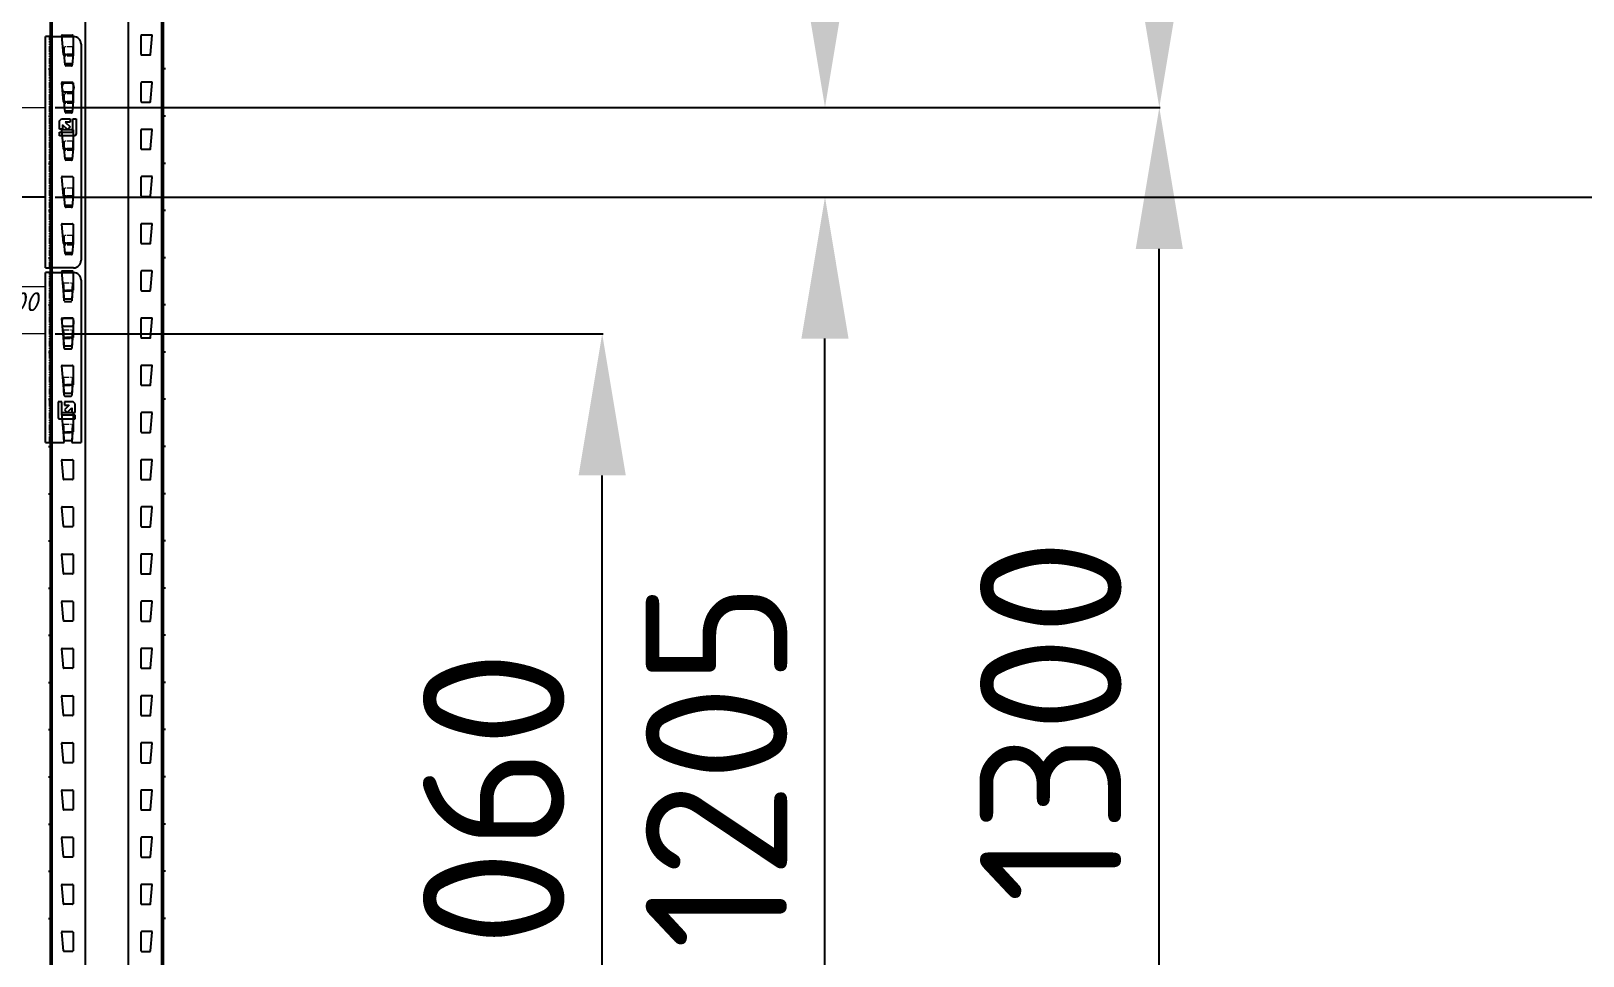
# Model space of a CAD drawing. Header units: millimetres. Extents: x 2140 to 223837, y 2113 to 170313.
# Drawn here: x 206938 to 208583, y 116805 to 117785 of the extents above; entities that cross this region are included whole.
import ezdxf

# ---------------------------------------------------------------- set-up
doc = ezdxf.new("R2010")
doc.units = ezdxf.units.MM
doc.linetypes.add('PHANTOM', pattern=[12.7, 6.35, -1.27, 1.27, -1.27, 1.27, -1.27])
doc.layers.add('0_ANNOT_Dimensions', color=7, linetype='Continuous')
doc.layers.add('2.Стойка', color=7, linetype='Continuous')
doc.layers.add('1.Балка', color=5, linetype='Continuous', lineweight=0)
doc.styles.get("Standard").update_dxf_attribs({"font": 'isocpeur.ttf'})
doc.styles.add('Курсив', font='isocpeui.ttf')
doc.dimstyles.new('150', dxfattribs={"dimtxt": 150, "dimasz": 150, "dimexe": 1, "dimexo": 10, "dimgap": 40, "dimtad": 1, "dimdec": 0, "dimzin": 0, "dimdsep": 46, "dimtxsty": 'Standard', "dimcen": 0.09, "dimadec": 0, "dimazin": 0, "dimtfac": 1, "dimtdec": 0, "dimtofl": 0, "dimtmove": 0, "dimatfit": 3, "dimfxl": 1, "dimtolj": 1, "dimtzin": 0, "dimarcsym": 0})
doc.dimstyles.new('150 (цвет)', dxfattribs={"dimtxt": 150, "dimasz": 150, "dimexe": 1, "dimexo": 10, "dimgap": -20, "dimtad": 1, "dimdec": 0, "dimzin": 0, "dimdsep": 46, "dimtxsty": 'Standard', "dimcen": 0.09, "dimadec": 0, "dimazin": 0, "dimtfac": 1, "dimtdec": 0, "dimtofl": 0, "dimtmove": 0, "dimatfit": 3, "dimfxl": 1, "dimtfill": 2, "dimtfillclr": 2, "dimtolj": 1, "dimtzin": 0, "dimarcsym": 0})
doc.dimstyles.new('Рзм блок', dxfattribs={"dimtxt": 40, "dimasz": 80, "dimexe": 0.18, "dimexo": 0, "dimgap": 5, "dimtad": 1, "dimtoh": 1, "dimdec": 0, "dimzin": 0, "dimdsep": 46, "dimtxsty": 'Курсив', "dimblk": 'NONE', "dimcen": 0.09, "dimse1": 1, "dimse2": 1, "dimsd1": 1, "dimsd2": 1, "dimadec": 0, "dimazin": 0, "dimtfac": 1, "dimtdec": 0, "dimtofl": 0, "dimtmove": 0, "dimatfit": 2, "dimldrblk": 'NONE', "dimfxl": 0.18, "dimtolj": 1, "dimtzin": 0, "dimarcsym": 0})

# ---------------------------------------------------------------- blocks, each defined once
blk = doc.blocks.new('*U494')
at = {"layer": '2.Стойка', "color": 0, "linetype": 'ByBlock'}
for p, q in [((-120, 0), (-120, 12200)), ((-118, 0), (-118, 12200)), ((-82.7, 0), (-82.7, 12200)), ((-37.3, 0), (-37.3, 12200)), ((-2, 0), (-2, 12200)), ((0, 0), (0, 12200)), ((-106.1, 8030.5), (-108, 8050.5)), ((-107.5, 8051), (-96.5, 8051)), ((-96, 8050.5), (-96, 8030.5)), ((-24, 8050.5), (-24, 8030.5)), ((-12.5, 8051), (-23.5, 8051)), ((-13.9, 8030.5), (-12, 8050.5)), ((-96.5, 8030), (-105.6, 8030)), ((-23.5, 8030), (-14.4, 8030)), ((-122, 8015), (-118, 8015)), ((-120, 8020.5), (-118, 8020.5)), ((0, 8020.5), (-2, 8020.5)), ((2, 8015), (-2, 8015)), ((-120, 8009.5), (-118, 8009.5)), ((-106.1, 7980.5), (-108, 8000.5)), ((-107.5, 8001), (-96.5, 8001)), ((-96, 8000.5), (-96, 7980.5)), ((-24, 8000.5), (-24, 7980.5)), ((-12.5, 8001), (-23.5, 8001)), ((-13.9, 7980.5), (-12, 8000.5)), ((0, 8009.5), (-2, 8009.5)), ((-96.5, 7980), (-105.6, 7980)), ((-23.5, 7980), (-14.4, 7980)), ((-122, 7965), (-118, 7965)), ((-120, 7970.5), (-118, 7970.5)), ((0, 7970.5), (-2, 7970.5)), ((2, 7965), (-2, 7965)), ((-120, 7959.5), (-118, 7959.5)), ((-106.1, 7930.5), (-108, 7950.5)), ((-107.5, 7951), (-96.5, 7951)), ((-96, 7950.5), (-96, 7930.5)), ((-24, 7950.5), (-24, 7930.5)), ((-12.5, 7951), (-23.5, 7951)), ((-13.9, 7930.5), (-12, 7950.5)), ((0, 7959.5), (-2, 7959.5)), ((-96.5, 7930), (-105.6, 7930)), ((-23.5, 7930), (-14.4, 7930)), ((-122, 7915), (-118, 7915)), ((-120, 7920.5), (-118, 7920.5)), ((0, 7920.5), (-2, 7920.5)), ((2, 7915), (-2, 7915)), ((-120, 7909.5), (-118, 7909.5)), ((-106.1, 7880.5), (-108, 7900.5)), ((-107.5, 7901), (-96.5, 7901)), ((-96, 7900.5), (-96, 7880.5)), ((-24, 7900.5), (-24, 7880.5)), ((-12.5, 7901), (-23.5, 7901)), ((-13.9, 7880.5), (-12, 7900.5)), ((0, 7909.5), (-2, 7909.5)), ((-96.5, 7880), (-105.6, 7880)), ((-23.5, 7880), (-14.4, 7880)), ((-122, 7865), (-118, 7865)), ((-120, 7870.5), (-118, 7870.5)), ((0, 7870.5), (-2, 7870.5)), ((2, 7865), (-2, 7865)), ((-120, 7859.5), (-118, 7859.5)), ((-106.1, 7830.5), (-108, 7850.5)), ((-107.5, 7851), (-96.5, 7851)), ((-96, 7850.5), (-96, 7830.5)), ((-24, 7850.5), (-24, 7830.5)), ((-12.5, 7851), (-23.5, 7851)), ((-13.9, 7830.5), (-12, 7850.5)), ((0, 7859.5), (-2, 7859.5)), ((-96.5, 7830), (-105.6, 7830)), ((-23.5, 7830), (-14.4, 7830)), ((-122, 7815), (-118, 7815)), ((-120, 7820.5), (-118, 7820.5)), ((0, 7820.5), (-2, 7820.5)), ((2, 7815), (-2, 7815)), ((-120, 7809.5), (-118, 7809.5)), ((-106.1, 7780.5), (-108, 7800.5)), ((-107.5, 7801), (-96.5, 7801)), ((-96, 7800.5), (-96, 7780.5)), ((-24, 7800.5), (-24, 7780.5)), ((-12.5, 7801), (-23.5, 7801)), ((-13.9, 7780.5), (-12, 7800.5)), ((0, 7809.5), (-2, 7809.5)), ((-96.5, 7780), (-105.6, 7780)), ((-23.5, 7780), (-14.4, 7780)), ((-122, 7765), (-118, 7765)), ((-120, 7770.5), (-118, 7770.5)), ((0, 7770.5), (-2, 7770.5)), ((2, 7765), (-2, 7765)), ((-120, 7759.5), (-118, 7759.5)), ((-106.1, 7730.5), (-108, 7750.5)), ((-107.5, 7751), (-96.5, 7751)), ((-96, 7750.5), (-96, 7730.5)), ((-24, 7750.5), (-24, 7730.5)), ((-12.5, 7751), (-23.5, 7751)), ((-13.9, 7730.5), (-12, 7750.5)), ((0, 7759.5), (-2, 7759.5)), ((-96.5, 7730), (-105.6, 7730)), ((-23.5, 7730), (-14.4, 7730)), ((-122, 7715), (-118, 7715)), ((-120, 7720.5), (-118, 7720.5)), ((0, 7720.5), (-2, 7720.5)), ((2, 7715), (-2, 7715)), ((-120, 7709.5), (-118, 7709.5)), ((-106.1, 7680.5), (-108, 7700.5)), ((-107.5, 7701), (-96.5, 7701)), ((-96, 7700.5), (-96, 7680.5)), ((-24, 7700.5), (-24, 7680.5)), ((-12.5, 7701), (-23.5, 7701)), ((-13.9, 7680.5), (-12, 7700.5)), ((0, 7709.5), (-2, 7709.5)), ((-122, 7665), (-118, 7665)), ((-120, 7670.5), (-118, 7670.5)), ((-96.5, 7680), (-105.6, 7680)), ((-23.5, 7680), (-14.4, 7680)), ((0, 7670.5), (-2, 7670.5)), ((2, 7665), (-2, 7665)), ((-120, 7659.5), (-118, 7659.5)), ((-106.1, 7630.5), (-108, 7650.5)), ((-107.5, 7651), (-96.5, 7651)), ((-96, 7650.5), (-96, 7630.5)), ((-24, 7650.5), (-24, 7630.5)), ((-12.5, 7651), (-23.5, 7651)), ((-13.9, 7630.5), (-12, 7650.5)), ((0, 7659.5), (-2, 7659.5)), ((-122, 7615), (-118, 7615)), ((-120, 7620.5), (-118, 7620.5)), ((-96.5, 7630), (-105.6, 7630)), ((-23.5, 7630), (-14.4, 7630)), ((0, 7620.5), (-2, 7620.5)), ((2, 7615), (-2, 7615)), ((-120, 7609.5), (-118, 7609.5)), ((-106.1, 7580.5), (-108, 7600.5)), ((-107.5, 7601), (-96.5, 7601)), ((-96, 7600.5), (-96, 7580.5)), ((-24, 7600.5), (-24, 7580.5)), ((-12.5, 7601), (-23.5, 7601)), ((-13.9, 7580.5), (-12, 7600.5)), ((0, 7609.5), (-2, 7609.5)), ((-120, 7570.5), (-118, 7570.5)), ((-96.5, 7580), (-105.6, 7580)), ((-23.5, 7580), (-14.4, 7580)), ((0, 7570.5), (-2, 7570.5)), ((-122, 7565), (-118, 7565)), ((-120, 7559.5), (-118, 7559.5)), ((-106.1, 7530.5), (-108, 7550.5)), ((-107.5, 7551), (-96.5, 7551)), ((-96, 7550.5), (-96, 7530.5)), ((-24, 7550.5), (-24, 7530.5)), ((-12.5, 7551), (-23.5, 7551)), ((-13.9, 7530.5), (-12, 7550.5)), ((2, 7565), (-2, 7565)), ((0, 7559.5), (-2, 7559.5)), ((-120, 7520.5), (-118, 7520.5)), ((-96.5, 7530), (-105.6, 7530)), ((-23.5, 7530), (-14.4, 7530)), ((0, 7520.5), (-2, 7520.5)), ((-122, 7515), (-118, 7515)), ((-120, 7509.5), (-118, 7509.5)), ((-106.1, 7480.5), (-108, 7500.5)), ((-107.5, 7501), (-96.5, 7501)), ((-96, 7500.5), (-96, 7480.5)), ((-24, 7500.5), (-24, 7480.5)), ((-12.5, 7501), (-23.5, 7501)), ((-13.9, 7480.5), (-12, 7500.5)), ((2, 7515), (-2, 7515)), ((0, 7509.5), (-2, 7509.5)), ((-120, 7470.5), (-118, 7470.5)), ((-96.5, 7480), (-105.6, 7480)), ((-23.5, 7480), (-14.4, 7480)), ((0, 7470.5), (-2, 7470.5)), ((-122, 7465), (-118, 7465)), ((-120, 7459.5), (-118, 7459.5)), ((-106.1, 7430.5), (-108, 7450.5)), ((-107.5, 7451), (-96.5, 7451)), ((-96, 7450.5), (-96, 7430.5)), ((-24, 7450.5), (-24, 7430.5)), ((-12.5, 7451), (-23.5, 7451)), ((-13.9, 7430.5), (-12, 7450.5)), ((2, 7465), (-2, 7465)), ((0, 7459.5), (-2, 7459.5)), ((-120, 7420.5), (-118, 7420.5)), ((-96.5, 7430), (-105.6, 7430)), ((-23.5, 7430), (-14.4, 7430)), ((0, 7420.5), (-2, 7420.5)), ((-122, 7415), (-118, 7415)), ((-120, 7409.5), (-118, 7409.5)), ((2, 7415), (-2, 7415)), ((0, 7409.5), (-2, 7409.5)), ((-106.1, 7380.5), (-108, 7400.5)), ((-107.5, 7401), (-96.5, 7401)), ((-96, 7400.5), (-96, 7380.5)), ((-24, 7400.5), (-24, 7380.5)), ((-12.5, 7401), (-23.5, 7401)), ((-13.9, 7380.5), (-12, 7400.5)), ((-120, 7370.5), (-118, 7370.5)), ((-96.5, 7380), (-105.6, 7380)), ((-23.5, 7380), (-14.4, 7380)), ((0, 7370.5), (-2, 7370.5)), ((-122, 7365), (-118, 7365)), ((-120, 7359.5), (-118, 7359.5)), ((2, 7365), (-2, 7365)), ((0, 7359.5), (-2, 7359.5)), ((-106.1, 7330.5), (-108, 7350.5)), ((-107.5, 7351), (-96.5, 7351)), ((-96, 7350.5), (-96, 7330.5)), ((-24, 7350.5), (-24, 7330.5)), ((-12.5, 7351), (-23.5, 7351)), ((-13.9, 7330.5), (-12, 7350.5)), ((-120, 7320.5), (-118, 7320.5)), ((-96.5, 7330), (-105.6, 7330)), ((-23.5, 7330), (-14.4, 7330)), ((0, 7320.5), (-2, 7320.5)), ((-122, 7315), (-118, 7315)), ((-120, 7309.5), (-118, 7309.5)), ((2, 7315), (-2, 7315)), ((0, 7309.5), (-2, 7309.5)), ((-106.1, 7280.5), (-108, 7300.5)), ((-107.5, 7301), (-96.5, 7301)), ((-96, 7300.5), (-96, 7280.5)), ((-24, 7300.5), (-24, 7280.5)), ((-12.5, 7301), (-23.5, 7301)), ((-13.9, 7280.5), (-12, 7300.5)), ((-120, 7270.5), (-118, 7270.5)), ((-96.5, 7280), (-105.6, 7280)), ((-23.5, 7280), (-14.4, 7280)), ((0, 7270.5), (-2, 7270.5)), ((-122, 7265), (-118, 7265)), ((-120, 7259.5), (-118, 7259.5)), ((2, 7265), (-2, 7265)), ((0, 7259.5), (-2, 7259.5)), ((-106.1, 7230.5), (-108, 7250.5)), ((-107.5, 7251), (-96.5, 7251)), ((-96, 7250.5), (-96, 7230.5)), ((-24, 7250.5), (-24, 7230.5)), ((-12.5, 7251), (-23.5, 7251)), ((-13.9, 7230.5), (-12, 7250.5)), ((-120, 7220.5), (-118, 7220.5)), ((-96.5, 7230), (-105.6, 7230)), ((-23.5, 7230), (-14.4, 7230)), ((0, 7220.5), (-2, 7220.5)), ((-122, 7215), (-118, 7215)), ((-120, 7209.5), (-118, 7209.5)), ((2, 7215), (-2, 7215)), ((0, 7209.5), (-2, 7209.5)), ((-106.1, 7180.5), (-108, 7200.5)), ((-107.5, 7201), (-96.5, 7201)), ((-96, 7200.5), (-96, 7180.5)), ((-24, 7200.5), (-24, 7180.5)), ((-12.5, 7201), (-23.5, 7201)), ((-13.9, 7180.5), (-12, 7200.5)), ((-96.5, 7180), (-105.6, 7180)), ((-23.5, 7180), (-14.4, 7180)), ((-122, 7165), (-118, 7165)), ((-120, 7170.5), (-118, 7170.5)), ((-120, 7159.5), (-118, 7159.5)), ((0, 7170.5), (-2, 7170.5)), ((2, 7165), (-2, 7165)), ((0, 7159.5), (-2, 7159.5)), ((-106.1, 7130.5), (-108, 7150.5)), ((-107.5, 7151), (-96.5, 7151)), ((-96, 7150.5), (-96, 7130.5)), ((-24, 7150.5), (-24, 7130.5)), ((-12.5, 7151), (-23.5, 7151)), ((-13.9, 7130.5), (-12, 7150.5)), ((-96.5, 7130), (-105.6, 7130)), ((-23.5, 7130), (-14.4, 7130)), ((-122, 7115), (-118, 7115)), ((-120, 7120.5), (-118, 7120.5)), ((-120, 7109.5), (-118, 7109.5)), ((0, 7120.5), (-2, 7120.5)), ((2, 7115), (-2, 7115)), ((0, 7109.5), (-2, 7109.5)), ((-106.1, 7080.5), (-108, 7100.5)), ((-107.5, 7101), (-96.5, 7101)), ((-96, 7100.5), (-96, 7080.5)), ((-24, 7100.5), (-24, 7080.5)), ((-12.5, 7101), (-23.5, 7101)), ((-13.9, 7080.5), (-12, 7100.5)), ((-96.5, 7080), (-105.6, 7080)), ((-23.5, 7080), (-14.4, 7080))]:
    blk.add_line(p, q, dxfattribs=at)
for centre, start, end in [((-107.5, 8050.5), 90, 185.4403), ((-96.5, 8050.5), 0, 90), ((-23.5, 8050.5), 90, 180), ((-12.5, 8050.5), 354.5597, 90), ((-105.6, 8030.5), 185.4403, 270), ((-96.5, 8030.5), 270, 0), ((-23.5, 8030.5), 180, 270), ((-14.4, 8030.5), 270, 354.5597), ((-107.5, 8000.5), 90, 185.4403), ((-96.5, 8000.5), 0, 90), ((-23.5, 8000.5), 90, 180), ((-12.5, 8000.5), 354.5597, 90), ((-105.6, 7980.5), 185.4403, 270), ((-96.5, 7980.5), 270, 0), ((-23.5, 7980.5), 180, 270), ((-14.4, 7980.5), 270, 354.5597), ((-107.5, 7950.5), 90, 185.4403), ((-96.5, 7950.5), 0, 90), ((-23.5, 7950.5), 90, 180), ((-12.5, 7950.5), 354.5597, 90), ((-105.6, 7930.5), 185.4403, 270), ((-96.5, 7930.5), 270, 0), ((-23.5, 7930.5), 180, 270), ((-14.4, 7930.5), 270, 354.5597), ((-107.5, 7900.5), 90, 185.4403), ((-96.5, 7900.5), 0, 90), ((-23.5, 7900.5), 90, 180), ((-12.5, 7900.5), 354.5597, 90), ((-105.6, 7880.5), 185.4403, 270), ((-96.5, 7880.5), 270, 0), ((-23.5, 7880.5), 180, 270), ((-14.4, 7880.5), 270, 354.5597), ((-107.5, 7850.5), 90, 185.4403), ((-96.5, 7850.5), 0, 90), ((-23.5, 7850.5), 90, 180), ((-12.5, 7850.5), 354.5597, 90), ((-105.6, 7830.5), 185.4403, 270), ((-96.5, 7830.5), 270, 0), ((-23.5, 7830.5), 180, 270), ((-14.4, 7830.5), 270, 354.5597), ((-107.5, 7800.5), 90, 185.4403), ((-96.5, 7800.5), 0, 90), ((-23.5, 7800.5), 90, 180), ((-12.5, 7800.5), 354.5597, 90), ((-105.6, 7780.5), 185.4403, 270), ((-96.5, 7780.5), 270, 0), ((-23.5, 7780.5), 180, 270), ((-14.4, 7780.5), 270, 354.5597), ((-107.5, 7750.5), 90, 185.4403), ((-96.5, 7750.5), 0, 90), ((-23.5, 7750.5), 90, 180), ((-12.5, 7750.5), 354.5597, 90), ((-105.6, 7730.5), 185.4403, 270), ((-96.5, 7730.5), 270, 0), ((-23.5, 7730.5), 180, 270), ((-14.4, 7730.5), 270, 354.5597), ((-107.5, 7700.5), 90, 185.4403), ((-96.5, 7700.5), 0, 90), ((-23.5, 7700.5), 90, 180), ((-12.5, 7700.5), 354.5597, 90), ((-105.6, 7680.5), 185.4403, 270), ((-96.5, 7680.5), 270, 0), ((-23.5, 7680.5), 180, 270), ((-14.4, 7680.5), 270, 354.5597), ((-107.5, 7650.5), 90, 185.4403), ((-96.5, 7650.5), 0, 90), ((-23.5, 7650.5), 90, 180), ((-12.5, 7650.5), 354.5597, 90), ((-105.6, 7630.5), 185.4403, 270), ((-96.5, 7630.5), 270, 0), ((-23.5, 7630.5), 180, 270), ((-14.4, 7630.5), 270, 354.5597), ((-107.5, 7600.5), 90, 185.4403), ((-96.5, 7600.5), 0, 90), ((-23.5, 7600.5), 90, 180), ((-12.5, 7600.5), 354.5597, 90), ((-105.6, 7580.5), 185.4403, 270), ((-96.5, 7580.5), 270, 0), ((-23.5, 7580.5), 180, 270), ((-14.4, 7580.5), 270, 354.5597), ((-107.5, 7550.5), 90, 185.4403), ((-96.5, 7550.5), 0, 90), ((-23.5, 7550.5), 90, 180), ((-12.5, 7550.5), 354.5597, 90), ((-105.6, 7530.5), 185.4403, 270), ((-96.5, 7530.5), 270, 0), ((-23.5, 7530.5), 180, 270), ((-14.4, 7530.5), 270, 354.5597), ((-107.5, 7500.5), 90, 185.4403), ((-96.5, 7500.5), 0, 90), ((-23.5, 7500.5), 90, 180), ((-12.5, 7500.5), 354.5597, 90), ((-105.6, 7480.5), 185.4403, 270), ((-96.5, 7480.5), 270, 0), ((-23.5, 7480.5), 180, 270), ((-14.4, 7480.5), 270, 354.5597), ((-107.5, 7450.5), 90, 185.4403), ((-96.5, 7450.5), 0, 90), ((-23.5, 7450.5), 90, 180), ((-12.5, 7450.5), 354.5597, 90), ((-105.6, 7430.5), 185.4403, 270), ((-96.5, 7430.5), 270, 0), ((-23.5, 7430.5), 180, 270), ((-14.4, 7430.5), 270, 354.5597), ((-107.5, 7400.5), 90, 185.4403), ((-96.5, 7400.5), 0, 90), ((-23.5, 7400.5), 90, 180), ((-12.5, 7400.5), 354.5597, 90), ((-105.6, 7380.5), 185.4403, 270), ((-96.5, 7380.5), 270, 0), ((-23.5, 7380.5), 180, 270), ((-14.4, 7380.5), 270, 354.5597), ((-107.5, 7350.5), 90, 185.4403), ((-96.5, 7350.5), 0, 90), ((-23.5, 7350.5), 90, 180), ((-12.5, 7350.5), 354.5597, 90), ((-105.6, 7330.5), 185.4403, 270), ((-96.5, 7330.5), 270, 0), ((-23.5, 7330.5), 180, 270), ((-14.4, 7330.5), 270, 354.5597), ((-107.5, 7300.5), 90, 185.4403), ((-96.5, 7300.5), 0, 90), ((-23.5, 7300.5), 90, 180), ((-12.5, 7300.5), 354.5597, 90), ((-105.6, 7280.5), 185.4403, 270), ((-96.5, 7280.5), 270, 0), ((-23.5, 7280.5), 180, 270), ((-14.4, 7280.5), 270, 354.5597), ((-107.5, 7250.5), 90, 185.4403), ((-96.5, 7250.5), 0, 90), ((-23.5, 7250.5), 90, 180), ((-12.5, 7250.5), 354.5597, 90), ((-105.6, 7230.5), 185.4403, 270), ((-96.5, 7230.5), 270, 0), ((-23.5, 7230.5), 180, 270), ((-14.4, 7230.5), 270, 354.5597), ((-107.5, 7200.5), 90, 185.4403), ((-96.5, 7200.5), 0, 90), ((-23.5, 7200.5), 90, 180), ((-12.5, 7200.5), 354.5597, 90), ((-105.6, 7180.5), 185.4403, 270), ((-96.5, 7180.5), 270, 0), ((-23.5, 7180.5), 180, 270), ((-14.4, 7180.5), 270, 354.5597), ((-107.5, 7150.5), 90, 185.4403), ((-96.5, 7150.5), 0, 90), ((-23.5, 7150.5), 90, 180), ((-12.5, 7150.5), 354.5597, 90), ((-105.6, 7130.5), 185.4403, 270), ((-96.5, 7130.5), 270, 0), ((-23.5, 7130.5), 180, 270), ((-14.4, 7130.5), 270, 354.5597), ((-107.5, 7100.5), 90, 185.4403), ((-96.5, 7100.5), 0, 90), ((-23.5, 7100.5), 90, 180), ((-12.5, 7100.5), 354.5597, 90), ((-105.6, 7080.5), 185.4403, 270), ((-96.5, 7080.5), 270, 0), ((-23.5, 7080.5), 180, 270), ((-14.4, 7080.5), 270, 354.5597)]:
    blk.add_arc(centre, 0.5, start, end, dxfattribs=at)
blk = doc.blocks.new('*D774')
at = {"layer": 'Defpoints', "color": 0, "linetype": 'ByBlock', "transparency": 16777216}
for p in [(5, 19.3), (2705, 19.3), (2705, -11.8)]:
    blk.add_point(p, dxfattribs=at)
at = {"layer": 'Defpoints', "color": 0, "linetype": 'ByBlock', "transparency": 16777216, "insert": (2669.4, 3.4), "char_height": 20, "attachment_point": 5, "style": 'Курсив'}
blk.add_mtext('\\A1;2700', dxfattribs=at)
blk = doc.blocks.new('_None')
blk = doc.blocks.new('*U1726')
at = {"layer": '1.Балка', "color": 0, "linetype": 'Continuous', "lineweight": 25}
for p, q in [((2705, -210.7), (2705, 34.3)), ((2712.5, 34.3), (2705, 34.3)), ((2712.5, 34.3), (2734.5, 34.3)), ((2724.6, 15.8), (2724.6, 23.6)), ((2734.2, 15.8), (2734.2, 23.6)), ((2742.5, 26.3), (2742.5, -202.7)), ((2725.6, 4.4), (2724.6, 15.8)), ((2732.4, 5.3), (2726.4, 5.3)), ((2732.2, 3.5), (2726.6, 3.5)), ((2734.2, 15.8), (2733.2, 4.4)), ((2724.9, -14.7), (2732.5, -14.7)), ((2724.6, -34.2), (2724.6, -26.4)), ((2732.5, -24.7), (2724.9, -24.7)), ((2734.2, -34.2), (2734.2, -26.4)), ((2725.6, -45.6), (2724.6, -34.2)), ((2732.4, -44.7), (2726.4, -44.7)), ((2732.2, -46.5), (2726.6, -46.5)), ((2734.2, -34.2), (2733.2, -45.6)), ((2719.5, -54.9), (2721.8, -52.7)), ((2719.5, -63.9), (2719.5, -54.9)), ((2723, -63.9), (2719.5, -63.9)), ((2721.8, -52.7), (2730.8, -52.7)), ((2728, -64), (2723, -59)), ((2723, -59), (2723, -63.9)), ((2725.8, -56.2), (2730.9, -61.2)), ((2730.8, -56.2), (2725.8, -56.2)), ((2730.9, -61.2), (2728, -64)), ((2730.8, -52.7), (2730.8, -56.2)), ((2733.8, -66.9), (2733.8, -52.7)), ((2733.8, -52.7), (2737.5, -52.7)), ((2737.5, -52.7), (2737.5, -69.2)), ((2719.5, -70.7), (2719.5, -66.9)), ((2719.5, -66.9), (2733.8, -66.9)), ((2736, -70.7), (2719.5, -70.7)), ((2724.6, -84.2), (2724.6, -76.4)), ((2734.2, -84.2), (2734.2, -76.4)), ((2725.6, -95.6), (2724.6, -84.2)), ((2732.4, -94.7), (2726.4, -94.7)), ((2732.2, -96.5), (2726.6, -96.5)), ((2734.2, -84.2), (2733.2, -95.6)), ((2724.6, -134.2), (2724.6, -126.4)), ((2734.2, -134.2), (2734.2, -126.4)), ((2705, -135.7), (5, -135.7)), ((2725.6, -145.6), (2724.6, -134.2)), ((2732.4, -144.7), (2726.4, -144.7)), ((2732.2, -146.5), (2726.6, -146.5)), ((2734.2, -134.2), (2733.2, -145.6)), ((2724.6, -184.2), (2724.6, -176.4)), ((2734.2, -184.2), (2734.2, -176.4)), ((2725.6, -195.6), (2724.6, -184.2)), ((2732.4, -194.7), (2726.4, -194.7)), ((2732.2, -196.5), (2726.6, -196.5)), ((2734.2, -184.2), (2733.2, -195.6)), ((2705, -210.7), (2712.5, -210.7)), ((2734.5, -210.7), (2712.5, -210.7))]:
    blk.add_line(p, q, dxfattribs=at)
at = {"layer": '1.Балка', "color": 0, "linetype": 'PHANTOM', "lineweight": 18}
for p, q in [((2709, -210.7), (2709, 34.3)), ((2734.2, 23.6), (2724.6, 23.6)), ((2734.2, 15.7), (2724.6, 15.7)), ((2734.1, 14.7), (2724.7, 14.7)), ((2734, 13.5), (2724.8, 13.5)), ((2734.2, -26.4), (2724.6, -26.4)), ((2734.2, -34.3), (2724.6, -34.3)), ((2734.1, -35.3), (2724.7, -35.3)), ((2734, -36.5), (2724.8, -36.5)), ((2734.2, -76.4), (2724.6, -76.4)), ((2734.2, -84.3), (2724.6, -84.3)), ((2734.1, -85.3), (2724.7, -85.3)), ((2734, -86.5), (2724.8, -86.5)), ((2734.2, -126.4), (2724.6, -126.4)), ((2734.2, -134.3), (2724.6, -134.3)), ((2734.1, -135.3), (2724.7, -135.3)), ((2734, -136.5), (2724.8, -136.5)), ((2734.2, -176.4), (2724.6, -176.4)), ((2734.2, -184.3), (2724.6, -184.3)), ((2734.1, -185.3), (2724.7, -185.3)), ((2734, -186.5), (2724.8, -186.5))]:
    blk.add_line(p, q, dxfattribs=at)
at = {"layer": '1.Балка', "color": 0}
blk.add_line((5, -40.7), (2705, -40.7), dxfattribs=at)
at = {"layer": '1.Балка', "color": 0, "linetype": 'Continuous', "lineweight": 25}
for centre, radius, start, end in [((2734.5, 26.3), 8, 0.0004, 89.9997), ((2726.4, 6.3), 0.99, 185.9117, 270.8038), ((2726.6, 4.5), 1.03, 183.6643, 268.5085), ((2726.6, 4.5), 1, 185.0015, 269.9986), ((2732.2, 4.5), 1.03, 271.4915, 356.3357), ((2732.2, 4.5), 1, 269.9955, 355.0045), ((2732.4, 6.3), 0.99, 269.1962, 354.0883), ((2728.2, -19.7), 6, 123.5568, 236.4432), ((2729.2, -19.7), 6, 303.5568, 56.4432), ((2726.4, -43.7), 0.99, 185.9116, 270.8034), ((2726.6, -45.5), 1.03, 183.6646, 268.5085), ((2726.6, -45.5), 1, 185.0015, 269.9986), ((2732.2, -45.5), 1.03, 271.4915, 356.3354), ((2732.2, -45.5), 1, 269.9955, 355.0045), ((2732.4, -43.7), 0.99, 269.1966, 354.0884), ((2736, -69.2), 1.5, 270, 359.9996), ((2726.4, -93.7), 0.99, 185.9118, 270.8034), ((2726.6, -95.5), 1.03, 183.6645, 268.5084), ((2726.6, -95.5), 1, 185.0015, 269.9986), ((2732.2, -95.5), 1.03, 271.4916, 356.3355), ((2732.2, -95.5), 1, 269.9955, 355.0044), ((2732.4, -93.7), 0.99, 269.1966, 354.0882), ((2726.4, -143.7), 0.99, 185.9119, 270.8034), ((2726.6, -145.5), 1.03, 183.6645, 268.5083), ((2726.6, -145.5), 1, 185.0015, 269.9986), ((2732.2, -145.5), 1.03, 271.4917, 356.3355), ((2732.2, -145.5), 1, 269.9955, 355.0045), ((2732.4, -143.7), 0.99, 269.1966, 354.0881), ((2726.4, -193.7), 0.99, 185.9116, 270.8034), ((2726.6, -195.5), 1.03, 183.6643, 268.5085), ((2726.6, -195.5), 1, 185.0015, 269.9986), ((2732.2, -195.5), 1.03, 271.4915, 356.3357), ((2732.2, -195.5), 1, 269.9955, 355.0045), ((2732.4, -193.7), 0.99, 269.1966, 354.0884), ((2734.5, -202.7), 8, 270.0003, 359.9996)]:
    blk.add_arc(centre, radius, start, end, dxfattribs=at)
blk = doc.blocks.new('*D969')
at = {"layer": '0_ANNOT_Dimensions', "color": 0, "lineweight": -2, "transparency": 16777216}
for p, q in [((206963.8, 117608.8), (207780.7, 117608.8)), ((207779.7, 116553.8), (207779.7, 117458.8)), ((206963.8, 116403.8), (207780.7, 116403.8))]:
    blk.add_line(p, q, dxfattribs=at)
at = {"layer": '0_ANNOT_Dimensions', "color": 0, "transparency": 16777216}
for points in [[(207754.7, 117458.8), (207804.7, 117458.8), (207779.7, 117608.8)], [(207754.7, 116553.8), (207804.7, 116553.8), (207779.7, 116403.8)]]:
    blk.add_solid(points, dxfattribs=at)
at = {"layer": 'Defpoints', "color": 0, "transparency": 16777216}
for p in [(206953.8, 117608.8), (207779.7, 117608.8), (206953.8, 116403.8)]:
    blk.add_point(p, dxfattribs=at)
at = {"layer": '0_ANNOT_Dimensions', "color": 0, "transparency": 16777216, "insert": (207664.7, 117006.3), "char_height": 150, "attachment_point": 5, "rotation": 90}
blk.add_mtext('\\A1;1205', dxfattribs=at)
blk = doc.blocks.new('*D970')
at = {"layer": '0_ANNOT_Dimensions', "color": 0, "lineweight": -2, "transparency": 16777216}
for p, q in [((206963.8, 117703.8), (208135, 117703.8)), ((208134, 116553.8), (208134, 117553.8)), ((206963.8, 116403.8), (208135, 116403.8))]:
    blk.add_line(p, q, dxfattribs=at)
at = {"layer": '0_ANNOT_Dimensions', "color": 0, "transparency": 16777216}
for points in [[(208109, 117553.8), (208159, 117553.8), (208134, 117703.8)], [(208109, 116553.8), (208159, 116553.8), (208134, 116403.8)]]:
    blk.add_solid(points, dxfattribs=at)
at = {"layer": 'Defpoints', "color": 0, "transparency": 16777216}
for p in [(206953.8, 117703.8), (208134, 117703.8), (206953.8, 116403.8)]:
    blk.add_point(p, dxfattribs=at)
at = {"layer": '0_ANNOT_Dimensions', "color": 0, "transparency": 16777216, "insert": (208019, 117053.8), "char_height": 150, "attachment_point": 5, "rotation": 90}
blk.add_mtext('\\A1;1300', dxfattribs=at)
blk = doc.blocks.new('*D973')
at = {"layer": '0_ANNOT_Dimensions', "color": 0, "lineweight": -2, "transparency": 16777216}
for p, q in [((206963.8, 117463.8), (207544.6, 117463.8)), ((207543.6, 116553.8), (207543.6, 117313.8)), ((206963.8, 116403.8), (207544.6, 116403.8))]:
    blk.add_line(p, q, dxfattribs=at)
at = {"layer": '0_ANNOT_Dimensions', "color": 0, "transparency": 16777216}
for points in [[(207518.6, 117313.8), (207568.6, 117313.8), (207543.6, 117463.8)], [(207518.6, 116553.8), (207568.6, 116553.8), (207543.6, 116403.8)]]:
    blk.add_solid(points, dxfattribs=at)
at = {"layer": 'Defpoints', "color": 0, "transparency": 16777216}
for p in [(206953.8, 117463.8), (207543.6, 117463.8), (206953.8, 116403.8)]:
    blk.add_point(p, dxfattribs=at)
at = {"layer": '0_ANNOT_Dimensions', "color": 0, "transparency": 16777216, "insert": (207428.6, 116933.8), "char_height": 150, "attachment_point": 5, "rotation": 90}
blk.add_mtext('\\A1;1060', dxfattribs=at)
blk = doc.blocks.new('*D972')
at = {"layer": '0_ANNOT_Dimensions', "color": 0, "lineweight": -2, "transparency": 16777216}
for p, q in [((206963.8, 117608.8), (208869.3, 117608.8)), ((208868.3, 109872.5), (208868.3, 117458.8)), ((208848.3, 113880.6), (208658.3, 113880.6)), ((208658.3, 113880.6), (208658.3, 113450.6)), ((208848.3, 113450.6), (208848.3, 113880.6)), ((208658.3, 113450.6), (208848.3, 113450.6)), ((207591.9, 109722.5), (208869.3, 109722.5))]:
    blk.add_line(p, q, dxfattribs=at)
at = {"layer": '0_ANNOT_Dimensions', "color": 0, "transparency": 16777216}
for points in [[(208843.3, 117458.8), (208893.3, 117458.8), (208868.3, 117608.8)], [(208843.3, 109872.5), (208893.3, 109872.5), (208868.3, 109722.5)]]:
    blk.add_solid(points, dxfattribs=at)
at = {"layer": 'Defpoints', "color": 0, "transparency": 16777216}
for p in [(206953.8, 117608.8), (208868.3, 117608.8), (207581.9, 109722.5)]:
    blk.add_point(p, dxfattribs=at)
at = {"layer": '0_ANNOT_Dimensions', "color": 0, "transparency": 16777216, "insert": (208753.3, 113665.6), "char_height": 150, "attachment_point": 5, "rotation": 90, "bg_fill": 1, "box_fill_scale": 1.1, "bg_fill_color": 2, "bg_fill_transparency": 0}
blk.add_mtext('\\A1;7886', dxfattribs=at)
blk = doc.blocks.new('*D1610')
at = {"layer": '0_ANNOT_Dimensions', "color": 0, "lineweight": -2, "transparency": 16777216}
for p, q in [((206963.8, 118758.8), (207780.7, 118758.8)), ((207779.7, 117853.8), (207779.7, 118608.8)), ((206963.8, 117703.8), (207780.7, 117703.8))]:
    blk.add_line(p, q, dxfattribs=at)
at = {"layer": '0_ANNOT_Dimensions', "color": 0, "transparency": 16777216}
for points in [[(207754.7, 118608.8), (207804.7, 118608.8), (207779.7, 118758.8)], [(207754.7, 117853.8), (207804.7, 117853.8), (207779.7, 117703.8)]]:
    blk.add_solid(points, dxfattribs=at)
at = {"layer": 'Defpoints', "color": 0, "transparency": 16777216}
for p in [(206953.8, 118758.8), (207779.7, 118758.8), (206953.8, 117703.8)]:
    blk.add_point(p, dxfattribs=at)
at = {"layer": '0_ANNOT_Dimensions', "color": 0, "transparency": 16777216, "insert": (207664.7, 118231.3), "char_height": 150, "attachment_point": 5, "rotation": 90}
blk.add_mtext('\\A1;1055', dxfattribs=at)
blk = doc.blocks.new('*D1611')
at = {"layer": '0_ANNOT_Dimensions', "color": 0, "lineweight": -2, "transparency": 16777216}
for p, q in [((206963.8, 118853.8), (208135, 118853.8)), ((208134, 117853.8), (208134, 118703.8)), ((206963.8, 117703.8), (208135, 117703.8))]:
    blk.add_line(p, q, dxfattribs=at)
at = {"layer": '0_ANNOT_Dimensions', "color": 0, "transparency": 16777216}
for points in [[(208109, 118703.8), (208159, 118703.8), (208134, 118853.8)], [(208109, 117853.8), (208159, 117853.8), (208134, 117703.8)]]:
    blk.add_solid(points, dxfattribs=at)
at = {"layer": 'Defpoints', "color": 0, "transparency": 16777216}
for p in [(206953.8, 118853.8), (208134, 118853.8), (206953.8, 117703.8)]:
    blk.add_point(p, dxfattribs=at)
at = {"layer": '0_ANNOT_Dimensions', "color": 0, "transparency": 16777216, "insert": (208019, 118278.8), "char_height": 150, "attachment_point": 5, "rotation": 90}
blk.add_mtext('\\A1;1150', dxfattribs=at)
blk = doc.blocks.new('*D1632')
at = {"layer": '0_ANNOT_Dimensions', "color": 0, "lineweight": -2, "transparency": 16777216}
for p, q in [((206963.8, 118853.8), (209167.4, 118853.8)), ((209166.4, 109872.5), (209166.4, 118703.8)), ((207101.8, 109722.5), (209167.4, 109722.5))]:
    blk.add_line(p, q, dxfattribs=at)
at = {"layer": '0_ANNOT_Dimensions', "color": 0, "transparency": 16777216}
for points in [[(209141.4, 118703.8), (209191.4, 118703.8), (209166.4, 118853.8)], [(209141.4, 109872.5), (209191.4, 109872.5), (209166.4, 109722.5)]]:
    blk.add_solid(points, dxfattribs=at)
at = {"layer": 'Defpoints', "color": 0, "transparency": 16777216}
for p in [(206953.8, 118853.8), (209166.4, 118853.8), (207091.8, 109722.5)]:
    blk.add_point(p, dxfattribs=at)
at = {"layer": '0_ANNOT_Dimensions', "color": 0, "transparency": 16777216, "insert": (209051.4, 114288.1), "char_height": 150, "attachment_point": 5, "rotation": 90}
blk.add_mtext('\\A1;9131', dxfattribs=at)
blk = doc.blocks.new('*D1633')
at = {"layer": '0_ANNOT_Dimensions', "color": 0, "lineweight": -2, "transparency": 16777216}
for p, q in [((206963.8, 120003.8), (209445.8, 120003.8)), ((209444.8, 109872.5), (209444.8, 119853.8)), ((207101.8, 109722.5), (209445.8, 109722.5))]:
    blk.add_line(p, q, dxfattribs=at)
at = {"layer": '0_ANNOT_Dimensions', "color": 0, "transparency": 16777216}
for points in [[(209419.8, 119853.8), (209469.8, 119853.8), (209444.8, 120003.8)], [(209419.8, 109872.5), (209469.8, 109872.5), (209444.8, 109722.5)]]:
    blk.add_solid(points, dxfattribs=at)
at = {"layer": 'Defpoints', "color": 0, "transparency": 16777216}
for p in [(206953.8, 120003.8), (209444.8, 120003.8), (207091.8, 109722.5)]:
    blk.add_point(p, dxfattribs=at)
at = {"layer": '0_ANNOT_Dimensions', "color": 0, "transparency": 16777216, "insert": (209329.8, 114863.1), "char_height": 150, "attachment_point": 5, "rotation": 90}
blk.add_mtext('\\A1;10281', dxfattribs=at)
blk = doc.blocks.new('*U771')
at = {"layer": '1.Балка', "color": 0, "linetype": 'Continuous', "lineweight": 25}
for p, q in [((2705, -145.7), (2705, 34.3)), ((2713, 34.3), (2705, 34.3)), ((2713, 34.3), (2734.5, 34.3)), ((2723.6, 23.6), (2723.6, 22.6)), ((2724.6, 4.2), (2723.6, 22.6)), ((2733.8, 22.6), (2732.8, 4.2)), ((2733.8, 23.6), (2733.8, 22.6)), ((2742.5, 26.3), (2742.5, -145.7)), ((2724.7, 4.2), (2724, 16.1)), ((2724.6, 7.2), (2724.1, 14.5)), ((2725.3, 6.5), (2732.1, 6.5)), ((2725.4, 3.5), (2732, 3.5)), ((2733.4, 16.1), (2732.7, 4.2)), ((2733.3, 14.5), (2732.8, 7.2)), ((2724.1, -13.8), (2732.9, -13.8)), ((2723.6, -26.4), (2723.6, -27.4)), ((2724.6, -45.8), (2723.6, -27.4)), ((2732.9, -23), (2724.1, -23)), ((2733.8, -27.4), (2732.8, -45.8)), ((2733.8, -26.4), (2733.8, -27.4)), ((2724.7, -45.8), (2724, -33.9)), ((2724.6, -42.8), (2724.1, -35.5)), ((2725.3, -43.5), (2732.1, -43.5)), ((2725.4, -46.5), (2732, -46.5)), ((2733.4, -33.9), (2732.7, -45.8)), ((2733.3, -35.5), (2732.8, -42.8)), ((2723.6, -76.4), (2723.6, -77.4)), ((2724.6, -95.8), (2723.6, -77.4)), ((2733.8, -77.4), (2732.8, -95.8)), ((2733.8, -76.4), (2733.8, -77.4)), ((2724.7, -95.8), (2724, -83.9)), ((2724.6, -92.8), (2724.1, -85.5)), ((2725.3, -93.5), (2732.1, -93.5)), ((2725.4, -96.5), (2732, -96.5)), ((2733.4, -83.9), (2732.7, -95.8)), ((2733.3, -85.5), (2732.8, -92.8)), ((2722, -102.7), (2718.2, -102.7)), ((2718.2, -102.7), (2718.2, -119.2)), ((2722, -116.9), (2722, -102.7)), ((2729.9, -106.2), (2724.8, -111.2)), ((2724.8, -111.2), (2727.7, -114)), ((2734, -102.7), (2725, -102.7)), ((2725, -102.7), (2725, -106.2)), ((2725, -106.2), (2729.9, -106.2)), ((2727.7, -114), (2732.7, -109)), ((2732.7, -109), (2732.7, -113.9)), ((2732.7, -113.9), (2736.2, -113.9)), ((2736.2, -104.9), (2734, -102.7)), ((2736.2, -113.9), (2736.2, -104.9)), ((2719.7, -120.7), (2736.2, -120.7)), ((2736.2, -116.9), (2722, -116.9)), ((2723.6, -126.4), (2723.6, -127.4)), ((2724.6, -145.7), (2723.6, -127.4)), ((2733.8, -127.4), (2732.8, -145.7)), ((2733.8, -126.4), (2733.8, -127.4)), ((2736.2, -120.7), (2736.2, -116.9)), ((2705, -145.7), (2713, -145.7)), ((2713, -145.7), (2724.6, -145.7)), ((2724.7, -145.7), (2724, -133.9)), ((2724.6, -142.8), (2724.1, -135.5)), ((2724.7, -145.7), (2724.6, -145.7)), ((2725.3, -143.5), (2732.1, -143.5)), ((2733.4, -133.9), (2732.7, -145.7)), ((2732.8, -145.7), (2732.7, -145.7)), ((2733.3, -135.5), (2732.8, -142.8)), ((2732.8, -145.7), (2742.5, -145.7))]:
    blk.add_line(p, q, dxfattribs=at)
at = {"layer": '1.Балка', "color": 0, "linetype": 'PHANTOM', "lineweight": 18}
for p, q in [((2709, -145.7), (2709, 34.3)), ((2723.6, 23.6), (2733.8, 23.6)), ((2733.4, 15.7), (2724, 15.7)), ((2724.1, 14.5), (2733.3, 14.5)), ((2724.6, 4.2), (2724.7, 4.2)), ((2732.7, 4.2), (2732.8, 4.2)), ((2723.6, -26.4), (2733.8, -26.4)), ((2733.4, -34.3), (2724, -34.3)), ((2724.1, -35.5), (2733.3, -35.5)), ((2724.6, -45.8), (2724.7, -45.8)), ((2732.7, -45.8), (2732.8, -45.8)), ((2723.6, -76.4), (2733.8, -76.4)), ((2733.4, -84.3), (2724, -84.3)), ((2724.1, -85.5), (2733.3, -85.5)), ((2724.6, -95.8), (2724.7, -95.8)), ((2732.7, -95.8), (2732.8, -95.8)), ((2723.6, -126.4), (2733.8, -126.4)), ((2733.4, -134.3), (2724, -134.3)), ((2724.1, -135.5), (2733.3, -135.5))]:
    blk.add_line(p, q, dxfattribs=at)
at = {"layer": '1.Балка', "color": 0, "linetype": 'ByBlock'}
for p, q in [((2705, 19.3), (5, 19.3)), ((2705, -30.7), (5, -30.7))]:
    blk.add_line(p, q, dxfattribs=at)
at = {"layer": '1.Балка', "color": 0, "linetype": 'Continuous', "lineweight": 25}
for centre, radius, start, end in [((2734.5, 26.3), 8, 0, 90), ((2728, -18.4), 6, 129.9445, 230.0555), ((2729, -18.4), 6, 309.9445, 50.0555), ((2719.7, -119.2), 1.5, 180, 270)]:
    blk.add_arc(centre, radius, start, end, dxfattribs=at)
for centre, major_axis, ratio, start_param, end_param in [((2723.7, 23.6), (-0.49, 9), 0.014521, 1.677936, 2.551772), ((2733.7, 23.6), (0.49, 9), 0.014521, 3.731413, 4.605249), ((2723.7, 23.6), (-0.49, 9), 0.014521, 2.551772, 2.634767), ((2724.1, 14), (-0.11, 2), 0.014521, 4.973399, 5.77636), ((2725.3, 7.2), (0.539, -0.524), 0.996104, 3.968676, 5.485178), ((2725.4, 4.2), (-0.75, 0), 0.999894, 0.054294, 1.570796), ((2725.4, 4.2), (-0.75, 0), 0.999894, 0.054294, 1.570796), ((2732, 4.2), (-0.75, 0), 0.999894, 1.570796, 3.087298), ((2732, 4.2), (-0.75, 0), 0.999894, 1.570796, 3.087298), ((2732.1, 7.2), (0.539, 0.524), 0.996104, 3.9396, 5.456102), ((2733.3, 14), (0.11, 2), 0.014521, 0.506825, 1.309786), ((2733.7, 23.6), (0.49, 9), 0.014521, 3.648418, 3.731413), ((2723.7, -26.4), (-0.49, 9), 0.014521, 1.677936, 2.551772), ((2733.7, -26.4), (0.49, 9), 0.014521, 3.731413, 4.605249), ((2723.7, -26.4), (-0.49, 9), 0.014521, 2.551772, 2.634767), ((2724.1, -36), (-0.11, 2), 0.014521, 4.973399, 5.77636), ((2725.3, -42.8), (0.539, -0.524), 0.996104, 3.968676, 5.485178), ((2725.4, -45.8), (-0.75, 0), 0.999894, 0.054294, 1.570796), ((2725.4, -45.8), (-0.75, 0), 0.999894, 0.054294, 1.570796), ((2732, -45.8), (-0.75, 0), 0.999894, 1.570796, 3.087298), ((2732, -45.8), (-0.75, 0), 0.999894, 1.570796, 3.087298), ((2732.1, -42.8), (0.539, 0.524), 0.996104, 3.9396, 5.456102), ((2733.3, -36), (0.11, 2), 0.014521, 0.506825, 1.309786), ((2733.7, -26.4), (0.49, 9), 0.014521, 3.648418, 3.731413), ((2723.7, -76.4), (-0.49, 9), 0.014521, 1.677936, 2.551772), ((2733.7, -76.4), (0.49, 9), 0.014521, 3.731413, 4.605249), ((2723.7, -76.4), (-0.49, 9), 0.014521, 2.551772, 2.634767), ((2724.1, -86), (-0.11, 2), 0.014521, 4.973399, 5.77636), ((2725.3, -92.8), (0.539, -0.524), 0.996104, 3.968676, 5.485178), ((2725.4, -95.8), (-0.75, 0), 0.999894, 0.054294, 1.570796), ((2725.4, -95.8), (-0.75, 0), 0.999894, 0.054294, 1.570796), ((2732, -95.8), (-0.75, 0), 0.999894, 1.570796, 3.087298), ((2732, -95.8), (-0.75, 0), 0.999894, 1.570796, 3.087298), ((2732.1, -92.8), (0.539, 0.524), 0.996104, 3.9396, 5.456102), ((2733.3, -86), (0.11, 2), 0.014521, 0.506825, 1.309786), ((2733.7, -76.4), (0.49, 9), 0.014521, 3.648418, 3.731413), ((2723.7, -126.4), (-0.49, 9), 0.014521, 1.677936, 2.551772), ((2733.7, -126.4), (0.49, 9), 0.014521, 3.731413, 4.605249), ((2723.7, -126.4), (-0.49, 9), 0.014521, 2.551772, 2.634767), ((2724.1, -136), (-0.11, 2), 0.014521, 4.973399, 5.77636), ((2725.3, -142.8), (0.539, -0.524), 0.996104, 3.968676, 5.485178), ((2732.1, -142.8), (0.539, 0.524), 0.996104, 3.9396, 5.456102), ((2733.3, -136), (0.11, 2), 0.014521, 0.506825, 1.309786), ((2733.7, -126.4), (0.49, 9), 0.014521, 3.648418, 3.731413)]:
    blk.add_ellipse(centre, major_axis=major_axis, ratio=ratio, start_param=start_param, end_param=end_param, dxfattribs=at)
at = {"layer": 'Defpoints', "color": 0, "linetype": 'ByBlock'}
dim = blk.add_linear_dim(base=(2705, -11.8), p1=(5, 19.3), p2=(2705, 19.3), dimstyle='Рзм блок', override={"dimtxt": 20}, dxfattribs=at)
dim.commit()
dim.dimension.update_dxf_attribs({"geometry": '*D774', "text_midpoint": (2669.4, -11.8), "dimtype": 160})
blk = doc.blocks.new('*U963')
at = {"layer": '1.Балка', "color": 3, "lineweight": 0}
blk.add_blockref('*U771', (-1355, 78.2), dxfattribs=at)
blk = doc.blocks.new('*U964')
at = {"color": 0, "linetype": 'ByBlock', "lineweight": -2, "transparency": 16777216}
blk.add_blockref('*U963', (0, 0), dxfattribs=at)

msp = doc.modelspace()

# ---------------------------------------------------------------- block references
msp.add_blockref('*U964', (205603.8, 117416.3))
at = {"layer": '1.Балка', "color": 1}
msp.add_blockref('*U1726', (204248.8, 117744.5), dxfattribs=at)
at = {"layer": '2.Стойка', "color": 0}
msp.add_blockref('*U494', (207078.8, 109729.5), dxfattribs=at)

# ---------------------------------------------------------------- dimensions: what is measured, and where the dimension line sits
at = {"layer": '0_ANNOT_Dimensions'}
for base, p1, p2, picture, middle in [((209444.8, 120003.8), (207091.8, 109722.5), (206953.8, 120003.8), '*D1633', (209329.8, 114863.1)), ((208134, 118853.8), (206953.8, 117703.8), (206953.8, 118853.8), '*D1611', (208019, 118278.8)), ((209166.4, 118853.8), (207091.8, 109722.5), (206953.8, 118853.8), '*D1632', (209051.4, 114288.1)), ((208134, 117703.8), (206953.8, 116403.8), (206953.8, 117703.8), '*D970', (208019, 117053.8))]:
    dim = msp.add_linear_dim(base=base, p1=p1, p2=p2, angle=90, dimstyle='150', dxfattribs=at)
    dim.commit()
    dim.dimension.update_dxf_attribs({"geometry": picture, "text_midpoint": middle})
at = {"layer": '0_ANNOT_Dimensions', "color": 1}
for base, p1, p2, picture, middle in [((207779.7, 118758.8), (206953.8, 117703.8), (206953.8, 118758.8), '*D1610', (207664.7, 118231.3)), ((207779.7, 117608.8), (206953.8, 116403.8), (206953.8, 117608.8), '*D969', (207664.7, 117006.3))]:
    dim = msp.add_linear_dim(base=base, p1=p1, p2=p2, angle=90, dimstyle='150', dxfattribs=at)
    dim.commit()
    dim.dimension.update_dxf_attribs({"geometry": picture, "text_midpoint": middle})
at = {"layer": '0_ANNOT_Dimensions', "color": 6}
dim = msp.add_linear_dim(base=(208868.3, 117608.8), p1=(207581.9, 109722.5), p2=(206953.8, 117608.8), angle=90, dimstyle='150 (цвет)', dxfattribs=at)
dim.commit()
dim.dimension.update_dxf_attribs({"geometry": '*D972', "text_midpoint": (208753.3, 113665.6)})
at = {"layer": '0_ANNOT_Dimensions', "color": 3}
dim = msp.add_linear_dim(base=(207543.6, 117463.8), p1=(206953.8, 116403.8), p2=(206953.8, 117463.8), angle=90, dimstyle='150', dxfattribs=at)
dim.commit()
dim.dimension.update_dxf_attribs({"geometry": '*D973', "text_midpoint": (207428.6, 116933.8)})

doc.saveas('drawing.dxf')
